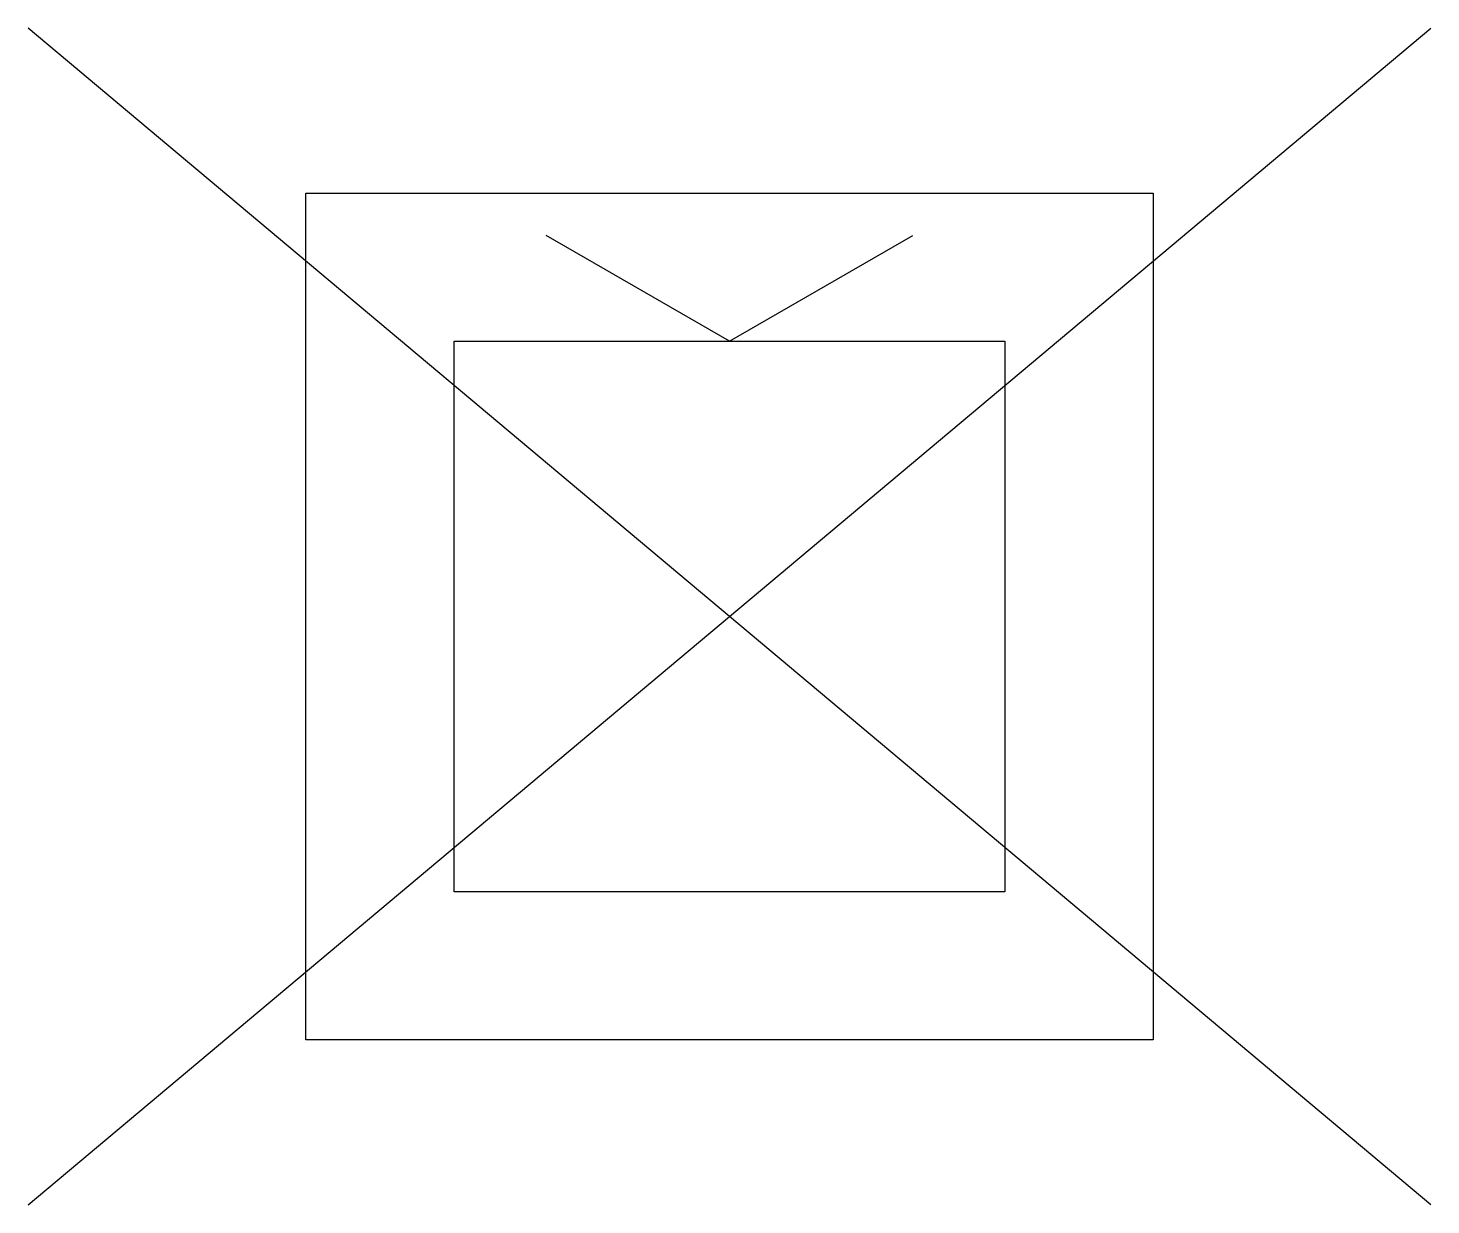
# Model space of a CAD drawing. Header units: metres. Extents: x -1.24 to 1.24, y -1.04 to 1.04.
import ezdxf

# ---------------------------------------------------------------- set-up
doc = ezdxf.new("R2010")
doc.units = ezdxf.units.M
doc.header["$LTSCALE"] = 0.2

msp = doc.modelspace()

# ---------------------------------------------------------------- linework, layer by layer
at = {"color": 0}
for p, q in [((-1.242, -1.0422), (1.242, 1.0422)), ((1.242, -1.0422), (-1.242, 1.0422))]:
    msp.add_line(p, q, dxfattribs=at)
for p, q in [((-0.75, -0.75), (-0.75, 0.75)), ((-0.75, 0.75), (0.75, 0.75)), ((0.75, 0.75), (0.75, -0.75)), ((0, 0.4875), (-0.3248, 0.675)), ((0, 0.4875), (0.3248, 0.675)), ((-0.4875, -0.4875), (-0.4875, 0.4875)), ((-0.4875, 0.4875), (0.4875, 0.4875)), ((0.4875, 0.4875), (0.4875, -0.4875)), ((0.4875, -0.4875), (-0.4875, -0.4875)), ((0.75, -0.75), (-0.75, -0.75))]:
    msp.add_line(p, q)

doc.saveas('drawing.dxf')
